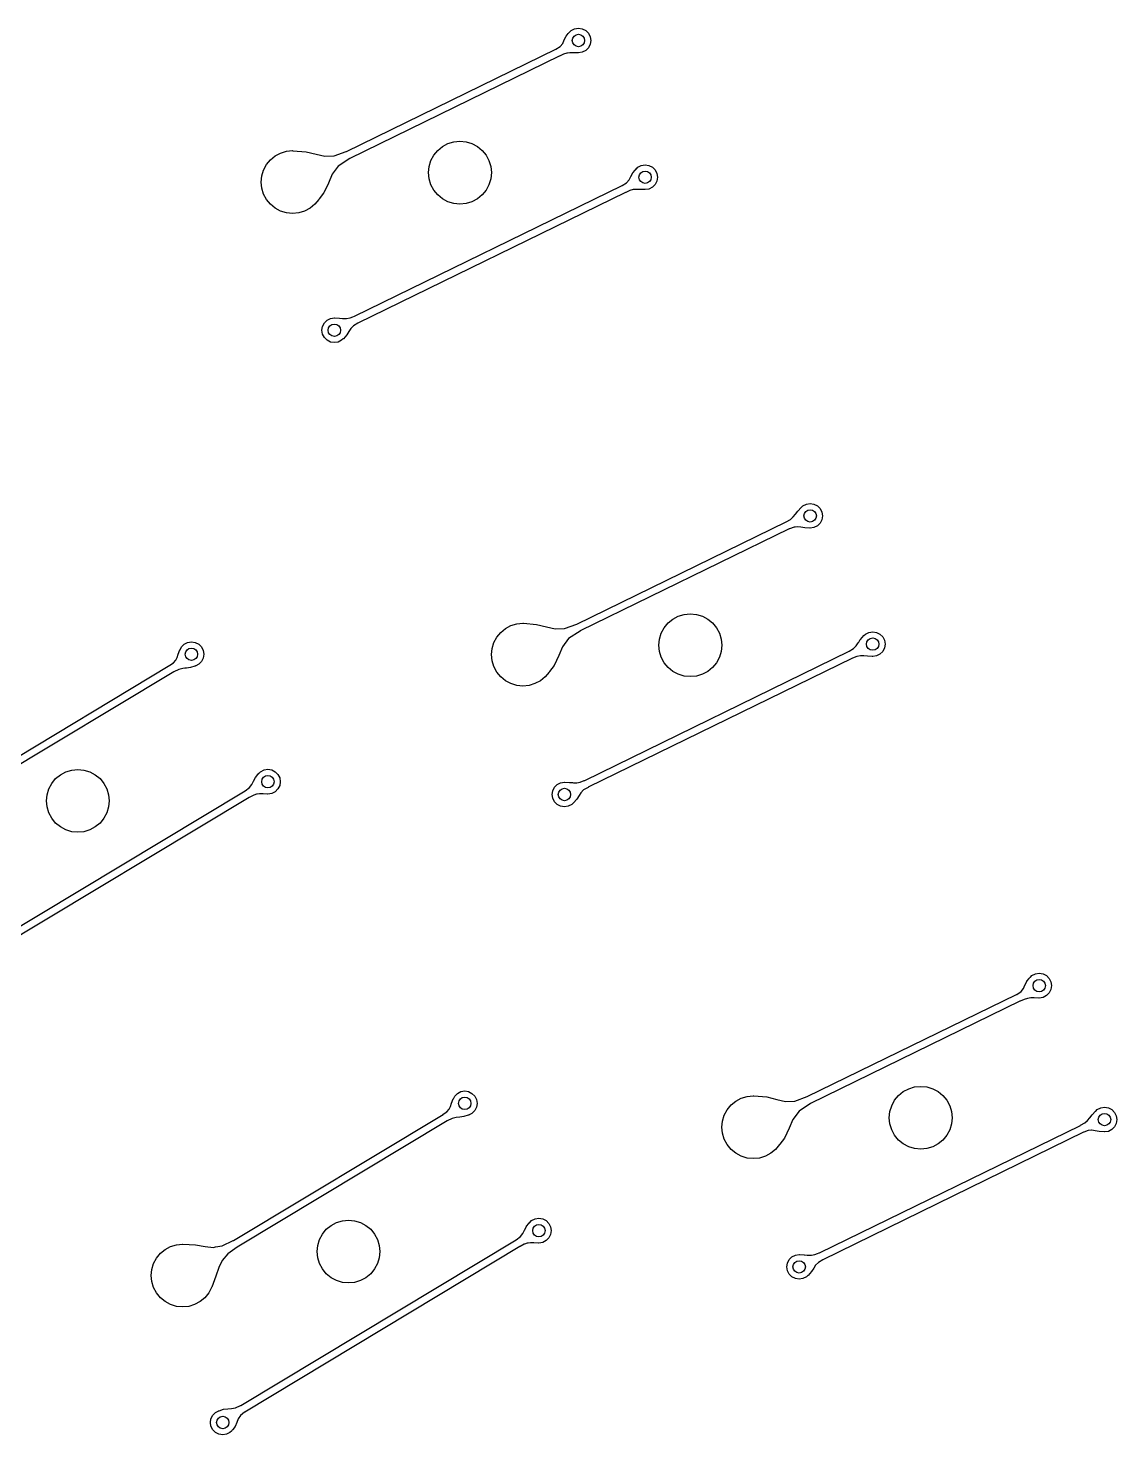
# Model space of a CAD drawing. Extents: x 95 to 380, y -206 to -92.
# Drawn here: x 305.88 to 341.1, y -146.03 to -100.55 of the extents above; entities that cross this region are included whole.
import ezdxf

# ---------------------------------------------------------------- set-up
doc = ezdxf.new("R2010")
doc.units = 0
doc.layers.add('BLACK', color=7, linetype='CONTINUOUS')

msp = doc.modelspace()

# ---------------------------------------------------------------- linework, layer by layer
at = {"layer": 'BLACK', "linetype": 'CONTINUOUS'}
for p, q in [((323.176299, -101.04188), (323.226319, -100.933443)), ((323.226319, -100.933443), (323.226441, -100.933189)), ((323.226441, -100.933189), (323.287872, -100.811388)), ((323.287872, -100.811388), (323.289183, -100.809351)), ((323.289183, -100.809351), (323.35805, -100.723566)), ((323.35805, -100.723566), (323.3623, -100.715226)), ((323.3623, -100.715226), (323.374702, -100.702823)), ((323.374702, -100.702823), (323.394914, -100.677647)), ((323.394914, -100.677647), (323.402765, -100.673342)), ((323.402765, -100.673342), (323.403863, -100.673662)), ((323.403863, -100.673662), (323.450793, -100.626733)), ((323.450793, -100.626733), (323.5623, -100.569917)), ((323.5623, -100.569917), (323.685907, -100.55034)), ((323.685907, -100.55034), (323.809514, -100.569917)), ((323.809514, -100.569917), (323.921021, -100.626733)), ((323.921021, -100.626733), (324.009514, -100.715226)), ((324.009514, -100.715226), (324.06633, -100.826733)), ((324.06633, -100.826733), (324.085907, -100.95034)), ((324.085907, -100.95034), (324.06633, -101.073947)), ((316.182792, -104.539657), (322.956073, -101.234142)), ((322.956073, -101.234142), (322.958064, -101.231599)), ((322.958064, -101.231599), (323.09751, -101.141396)), ((323.203482, -101.396724), (323.069302, -101.457258)), ((323.09751, -101.141396), (323.176299, -101.04188)), ((323.203483, -101.396723), (323.203482, -101.396724)), ((323.311568, -101.36235), (323.203483, -101.396723)), ((323.331272, -101.359763), (323.311568, -101.36235)), ((323.410088, -101.349419), (323.331272, -101.359763)), ((323.525909, -101.348545), (323.410088, -101.349419)), ((323.525921, -101.348545), (323.525909, -101.348545)), ((323.52594, -101.348545), (323.525921, -101.348545)), ((323.674102, -101.350207), (323.52594, -101.348545)), ((323.674207, -101.350208), (323.674102, -101.350207)), ((323.677226, -101.348965), (323.674207, -101.350208)), ((323.685907, -101.35034), (323.677226, -101.348965)), ((323.809514, -101.330763), (323.685907, -101.35034)), ((323.921021, -101.273947), (323.809514, -101.330763)), ((324.009514, -101.185454), (323.921021, -101.273947)), ((324.06633, -101.073947), (324.009514, -101.185454)), ((323.063048, -101.457452), (316.289788, -104.762956)), ((323.069302, -101.457258), (323.063048, -101.457452)), ((313.873962, -104.682598), (314.049615, -104.588709)), ((314.049615, -104.588709), (314.240209, -104.530893)), ((314.240209, -104.530893), (314.438421, -104.511371)), ((314.438421, -104.511371), (314.450022, -104.512513)), ((314.450022, -104.512513), (314.450119, -104.512474)), ((314.450119, -104.512474), (314.451159, -104.51252)), ((314.451159, -104.51252), (314.873508, -104.550614)), ((314.873508, -104.550614), (314.875239, -104.550904)), ((314.875239, -104.550904), (315.19823, -104.630316)), ((315.785265, -104.680387), (316.176426, -104.53936)), ((316.176426, -104.53936), (316.182792, -104.539657)), ((319.008203, -104.658526), (319.134556, -104.504565)), ((319.134556, -104.504565), (319.288517, -104.378212)), ((319.288517, -104.378212), (319.46417, -104.284323)), ((319.46417, -104.284323), (319.654764, -104.226507)), ((319.654764, -104.226507), (319.852976, -104.206985)), ((319.852976, -104.206985), (320.051188, -104.226507)), ((320.051188, -104.226507), (320.241782, -104.284323)), ((320.241782, -104.284323), (320.417435, -104.378212)), ((320.417435, -104.378212), (320.571396, -104.504565)), ((320.571396, -104.504565), (320.697749, -104.658526)), ((313.499759, -105.138565), (313.593648, -104.962912)), ((313.593648, -104.962912), (313.720001, -104.808951)), ((313.720001, -104.808951), (313.873962, -104.682598)), ((315.19823, -104.630316), (315.478882, -104.69272)), ((315.478882, -104.69272), (315.785265, -104.680387)), ((315.91681, -105.010124), (315.71873, -105.273387)), ((315.916814, -105.01012), (315.91681, -105.010124)), ((316.287307, -104.766154), (315.916814, -105.01012)), ((316.289788, -104.762956), (316.287307, -104.766154)), ((318.836976, -105.222985), (318.856498, -105.024773)), ((318.856498, -105.024773), (318.914314, -104.834179)), ((318.914314, -104.834179), (319.008203, -104.658526)), ((320.697749, -104.658526), (320.791638, -104.834179)), ((320.791638, -104.834179), (320.849454, -105.024773)), ((320.849454, -105.024773), (320.868976, -105.222985)), ((325.560545, -105.095258), (325.607392, -105.048412)), ((325.607392, -105.048412), (325.718899, -104.991596)), ((325.718899, -104.991596), (325.842506, -104.972019)), ((325.842506, -104.972019), (325.966113, -104.991596)), ((325.966113, -104.991596), (326.07762, -105.048412)), ((326.07762, -105.048412), (326.166113, -105.136905)), ((313.422421, -105.527371), (313.441943, -105.329159)), ((313.441943, -105.329159), (313.499759, -105.138565)), ((315.71873, -105.273387), (315.596378, -105.560149)), ((318.856498, -105.421197), (318.836976, -105.222985)), ((318.914314, -105.611791), (318.856498, -105.421197)), ((320.849454, -105.421197), (320.791638, -105.611791)), ((320.868976, -105.222985), (320.849454, -105.421197)), ((325.243207, -105.548284), (325.325061, -105.452605)), ((325.325061, -105.452605), (325.379116, -105.348609)), ((325.379116, -105.348609), (325.379196, -105.348459)), ((325.379196, -105.348459), (325.443874, -105.230502)), ((325.443874, -105.230502), (325.445082, -105.228716)), ((325.445082, -105.228716), (325.516328, -105.141949)), ((325.516328, -105.141949), (325.518899, -105.136905)), ((325.518899, -105.136905), (325.527685, -105.128118)), ((325.527685, -105.128118), (325.551493, -105.099125)), ((325.551493, -105.099125), (325.55939, -105.094907)), ((325.55939, -105.094907), (325.560545, -105.095258)), ((326.166113, -105.136905), (326.222929, -105.248412)), ((326.222929, -105.495626), (326.166113, -105.607133)), ((326.222929, -105.248412), (326.242506, -105.372019)), ((326.242506, -105.372019), (326.222929, -105.495626)), ((313.441943, -105.725583), (313.422421, -105.527371)), ((313.499759, -105.916177), (313.441943, -105.725583)), ((313.593648, -106.09183), (313.499759, -105.916177)), ((315.443291, -105.882184), (315.293876, -106.071843)), ((315.444671, -105.879959), (315.443291, -105.882184)), ((315.596188, -105.560572), (315.444671, -105.879959)), ((315.596378, -105.560149), (315.596188, -105.560572)), ((316.447425, -109.862104), (325.101695, -105.638838)), ((325.208157, -105.862396), (316.552987, -110.086102)), ((319.008203, -105.787444), (318.914314, -105.611791)), ((319.134556, -105.941405), (319.008203, -105.787444)), ((319.288517, -106.067758), (319.134556, -105.941405)), ((320.571396, -105.941405), (320.417435, -106.067758)), ((320.697749, -105.787444), (320.571396, -105.941405)), ((320.791638, -105.611791), (320.697749, -105.787444)), ((325.101695, -105.638838), (325.103569, -105.636471)), ((325.103569, -105.636471), (325.243207, -105.548284)), ((325.214583, -105.862271), (325.208157, -105.862396)), ((325.351042, -105.802608), (325.214583, -105.862271)), ((325.461294, -105.772322), (325.351042, -105.802608)), ((325.461297, -105.772322), (325.461294, -105.772322)), ((325.561998, -105.76464), (325.461297, -105.772322)), ((325.562005, -105.76464), (325.561998, -105.76464)), ((325.679994, -105.768293), (325.562005, -105.76464)), ((325.680089, -105.768294), (325.679994, -105.768293)), ((325.680089, -105.768296), (325.680089, -105.768294)), ((325.830564, -105.771745), (325.680089, -105.768296)), ((325.830806, -105.771748), (325.830564, -105.771745)), ((325.833581, -105.770605), (325.830806, -105.771748)), ((325.842506, -105.772019), (325.833581, -105.770605)), ((325.966113, -105.752442), (325.842506, -105.772019)), ((326.07762, -105.695626), (325.966113, -105.752442)), ((326.166113, -105.607133), (326.07762, -105.695626)), ((313.720001, -106.245791), (313.593648, -106.09183)), ((313.873962, -106.372144), (313.720001, -106.245791)), ((314.049615, -106.466033), (313.873962, -106.372144)), ((315.00288, -106.372144), (314.827227, -106.466033)), ((315.156841, -106.245791), (315.00288, -106.372144)), ((315.283194, -106.09183), (315.156841, -106.245791)), ((315.293876, -106.071843), (315.283194, -106.09183)), ((319.46417, -106.161647), (319.288517, -106.067758)), ((319.654764, -106.219463), (319.46417, -106.161647)), ((319.852976, -106.238985), (319.654764, -106.219463)), ((320.051188, -106.219463), (319.852976, -106.238985)), ((320.241782, -106.161647), (320.051188, -106.219463)), ((320.417435, -106.067758), (320.241782, -106.161647)), ((314.240209, -106.523849), (314.049615, -106.466033)), ((314.438421, -106.543371), (314.240209, -106.523849)), ((314.636633, -106.523849), (314.438421, -106.543371)), ((314.827227, -106.466033), (314.636633, -106.523849)), ((315.466751, -110.084061), (315.555244, -109.995568)), ((315.555244, -109.995568), (315.666751, -109.938752)), ((315.666751, -109.938752), (315.790358, -109.919175)), ((315.790358, -109.919175), (315.799752, -109.920662)), ((315.799752, -109.920662), (315.802056, -109.919715)), ((315.802056, -109.919715), (315.802517, -109.919725)), ((315.802517, -109.919725), (315.957507, -109.926749)), ((315.957507, -109.926749), (315.958127, -109.926795)), ((315.958127, -109.926795), (316.049302, -109.936267)), ((316.049302, -109.936267), (316.080294, -109.939487)), ((316.080294, -109.939487), (316.080298, -109.939487)), ((316.080298, -109.939487), (316.080316, -109.939489)), ((316.080316, -109.939489), (316.18515, -109.942294)), ((316.18515, -109.942294), (316.18515, -109.942293)), ((316.18515, -109.942293), (316.185152, -109.942294)), ((316.185152, -109.942294), (316.299592, -109.920123)), ((316.299592, -109.920123), (316.299592, -109.920122)), ((316.299592, -109.920122), (316.299597, -109.920122)), ((316.299597, -109.920122), (316.299599, -109.92012)), ((316.299599, -109.92012), (316.299603, -109.92012)), ((316.299603, -109.92012), (316.383871, -109.885481)), ((316.383871, -109.885481), (316.440786, -109.862087)), ((316.440786, -109.862087), (316.447425, -109.862104)), ((315.390358, -110.319175), (315.409935, -110.195568)), ((315.409935, -110.442782), (315.390358, -110.319175)), ((315.409935, -110.195568), (315.466751, -110.084061)), ((315.466751, -110.554289), (315.409935, -110.442782)), ((316.189327, -110.466899), (316.081406, -110.592471)), ((316.190289, -110.465611), (316.189327, -110.466899)), ((316.261358, -110.355338), (316.190289, -110.465611)), ((316.323241, -110.260357), (316.261357, -110.355337)), ((316.261357, -110.355337), (316.261358, -110.355338)), ((316.411112, -110.172403), (316.323241, -110.260357)), ((316.551343, -110.088134), (316.411112, -110.172403)), ((316.552987, -110.086102), (316.551343, -110.088134)), ((315.555244, -110.642782), (315.466751, -110.554289)), ((315.666751, -110.699598), (315.555244, -110.642782)), ((315.790358, -110.719175), (315.666751, -110.699598)), ((315.913965, -110.699598), (315.790358, -110.719175)), ((316.025472, -110.642782), (315.913965, -110.699598)), ((316.072155, -110.596098), (316.025472, -110.642782)), ((316.073415, -110.596512), (316.072155, -110.596098)), ((316.081406, -110.592471), (316.073415, -110.596512)), ((330.946942, -115.996108), (331.058449, -115.939292)), ((331.058449, -115.939292), (331.182056, -115.919715)), ((331.182056, -115.919715), (331.305663, -115.939292)), ((331.305663, -115.939292), (331.41717, -115.996108)), ((330.404555, -116.514521), (330.54427, -116.434649)), ((330.54427, -116.434648), (330.544273, -116.434647)), ((330.54427, -116.434649), (330.54427, -116.434648)), ((330.544273, -116.434647), (330.63697, -116.354894)), ((330.63697, -116.354894), (330.705469, -116.269488)), ((330.705469, -116.269488), (330.781798, -116.167626)), ((330.781798, -116.167626), (330.782455, -116.166827)), ((330.782455, -116.166827), (330.890983, -116.046032)), ((330.890983, -116.046032), (330.899061, -116.042168)), ((330.899061, -116.042168), (330.900406, -116.042643)), ((330.900406, -116.042643), (330.946942, -115.996108)), ((331.41717, -115.996108), (331.505663, -116.084601)), ((331.505663, -116.084601), (331.562479, -116.196108)), ((331.562479, -116.196108), (331.582056, -116.319715)), ((331.582056, -116.319715), (331.562479, -116.443322)), ((323.635101, -119.819156), (330.403175, -116.516186)), ((330.50783, -116.740628), (323.742093, -120.042456)), ((330.403175, -116.516186), (330.404555, -116.514521)), ((330.514651, -116.740799), (330.50783, -116.740628)), ((330.659527, -116.685007), (330.514651, -116.740799)), ((330.693113, -116.681201), (330.659527, -116.685007)), ((330.777075, -116.671689), (330.693113, -116.681201)), ((330.777077, -116.671689), (330.777075, -116.671689)), ((330.77708, -116.671689), (330.777077, -116.671689)), ((330.884885, -116.685697), (330.77708, -116.671689)), ((330.884893, -116.685698), (330.884885, -116.685697)), ((330.884911, -116.685701), (330.884893, -116.685698)), ((330.884917, -116.685702), (330.884911, -116.685701)), ((331.010078, -116.707935), (330.884917, -116.685702)), ((331.011327, -116.708088), (331.010078, -116.707935)), ((331.169589, -116.718865), (331.011327, -116.708088)), ((331.170358, -116.718892), (331.169589, -116.718865)), ((331.172164, -116.718148), (331.170358, -116.718892)), ((331.182056, -116.719715), (331.172164, -116.718148)), ((331.305663, -116.700138), (331.182056, -116.719715)), ((331.41717, -116.643322), (331.305663, -116.700138)), ((331.505663, -116.554829), (331.41717, -116.643322)), ((331.562479, -116.443322), (331.505663, -116.554829)), ((326.740823, -119.657709), (326.916476, -119.56382)), ((326.916476, -119.56382), (327.10707, -119.506004)), ((327.10707, -119.506004), (327.305282, -119.486482)), ((327.305282, -119.486482), (327.503494, -119.506004)), ((327.503494, -119.506004), (327.694088, -119.56382)), ((327.694088, -119.56382), (327.869741, -119.657709)), ((321.172307, -120.088448), (321.326268, -119.962095)), ((321.326268, -119.962095), (321.501921, -119.868206)), ((321.501921, -119.868206), (321.692515, -119.81039)), ((321.692515, -119.81039), (321.890727, -119.790868)), ((321.890727, -119.790868), (321.902328, -119.79201)), ((321.902328, -119.79201), (321.902425, -119.791971)), ((321.902425, -119.791971), (321.903465, -119.792017)), ((321.903465, -119.792017), (322.325814, -119.830111)), ((322.325814, -119.830111), (322.327545, -119.830401)), ((322.327545, -119.830401), (322.650536, -119.909814)), ((322.650536, -119.909814), (322.931188, -119.972218)), ((322.931188, -119.972218), (323.237571, -119.959886)), ((323.237571, -119.959886), (323.628733, -119.818859)), ((323.739614, -120.045652), (323.369121, -120.289618)), ((323.628733, -119.818859), (323.635101, -119.819156)), ((323.742093, -120.042456), (323.739614, -120.045652)), ((326.36662, -120.113676), (326.460509, -119.938023)), ((326.460509, -119.938023), (326.586862, -119.784062)), ((326.586862, -119.784062), (326.740823, -119.657709)), ((327.869741, -119.657709), (328.023702, -119.784062)), ((328.023702, -119.784062), (328.150055, -119.938023)), ((328.150055, -119.938023), (328.243944, -120.113676)), ((333.080908, -120.085946), (333.204515, -120.066369)), ((333.204515, -120.066369), (333.328122, -120.085946)), ((310.842529, -120.559702), (310.931022, -120.471209)), ((310.931022, -120.471209), (311.042529, -120.414393)), ((311.042529, -120.414393), (311.166136, -120.394816)), ((311.166136, -120.394816), (311.289743, -120.414393)), ((311.289743, -120.414393), (311.40125, -120.471209)), ((311.40125, -120.471209), (311.489743, -120.559702)), ((320.894249, -120.608656), (320.952065, -120.418062)), ((320.952065, -120.418062), (321.045954, -120.242409)), ((321.045954, -120.242409), (321.172307, -120.088448)), ((323.369117, -120.289622), (323.171036, -120.552885)), ((323.369121, -120.289618), (323.369117, -120.289622)), ((326.289282, -120.502482), (326.308804, -120.30427)), ((326.308804, -120.700694), (326.289282, -120.502482)), ((326.308804, -120.30427), (326.36662, -120.113676)), ((328.243944, -120.113676), (328.30176, -120.30427)), ((328.30176, -120.30427), (328.321282, -120.502482)), ((328.321282, -120.502482), (328.30176, -120.700694)), ((332.583759, -120.613142), (332.671632, -120.525184)), ((332.671632, -120.525184), (332.73353, -120.43018)), ((332.73353, -120.43018), (332.733546, -120.430156)), ((332.733546, -120.430156), (332.753182, -120.399687)), ((332.753182, -120.399687), (332.804592, -120.319918)), ((332.804592, -120.319918), (332.805544, -120.318644)), ((332.805544, -120.318644), (332.913468, -120.19307)), ((332.913468, -120.19307), (332.921457, -120.189031)), ((332.921457, -120.189031), (332.922717, -120.189445)), ((332.922717, -120.189445), (332.969401, -120.142762)), ((332.969401, -120.142762), (333.080908, -120.085946)), ((333.328122, -120.085946), (333.439629, -120.142762)), ((333.439629, -120.142762), (333.528122, -120.231255)), ((333.528122, -120.231255), (333.584938, -120.342762)), ((333.584938, -120.342762), (333.604515, -120.466369)), ((333.604515, -120.466369), (333.584938, -120.589976)), ((310.659356, -120.987826), (310.703732, -120.899344)), ((310.703732, -120.899344), (310.741921, -120.788797)), ((310.741921, -120.788797), (310.741974, -120.788649)), ((310.741974, -120.788649), (310.792363, -120.653096)), ((310.792363, -120.653096), (310.798072, -120.646951)), ((310.798072, -120.646951), (310.842529, -120.559702)), ((311.489743, -120.559702), (311.546559, -120.671209)), ((311.546559, -120.918423), (311.489743, -121.02993)), ((311.546559, -120.671209), (311.566136, -120.794816)), ((311.566136, -120.794816), (311.546559, -120.918423)), ((320.874727, -120.806868), (320.894249, -120.608656)), ((320.894249, -121.00508), (320.874727, -120.806868)), ((323.048494, -120.840069), (322.896977, -121.159456)), ((323.048684, -120.839646), (323.048494, -120.840069)), ((323.171036, -120.552885), (323.048684, -120.839646)), ((323.891378, -124.872096), (332.441883, -120.699445)), ((332.547452, -120.92344), (323.996941, -125.096094)), ((326.36662, -120.891288), (326.308804, -120.700694)), ((326.460509, -121.066941), (326.36662, -120.891288)), ((328.243944, -120.891288), (328.150055, -121.066941)), ((328.30176, -120.700694), (328.243944, -120.891288)), ((332.441883, -120.699445), (332.44353, -120.697412)), ((332.44353, -120.697412), (332.583759, -120.613142)), ((332.554087, -120.923458), (332.547452, -120.92344)), ((332.695275, -120.865421), (332.554087, -120.923458)), ((332.695281, -120.86542), (332.695275, -120.865421)), ((332.809719, -120.843249), (332.695281, -120.86542)), ((332.809721, -120.843249), (332.809719, -120.843249)), ((332.809722, -120.843249), (332.809721, -120.843249)), ((332.817709, -120.843462), (332.809722, -120.843249)), ((332.914555, -120.846054), (332.817709, -120.843462)), ((332.914577, -120.846056), (332.914555, -120.846054)), ((333.036714, -120.858744), (332.914577, -120.846056)), ((333.037393, -120.858795), (333.036714, -120.858744)), ((333.192312, -120.865815), (333.037393, -120.858795)), ((333.192816, -120.865827), (333.192312, -120.865815)), ((333.195116, -120.86488), (333.192816, -120.865827)), ((333.204515, -120.866369), (333.195116, -120.86488)), ((333.328122, -120.846792), (333.204515, -120.866369)), ((333.439629, -120.789976), (333.328122, -120.846792)), ((333.528122, -120.701483), (333.439629, -120.789976)), ((333.584938, -120.589976), (333.528122, -120.701483)), ((303.770073, -125.178275), (310.469523, -121.150759)), ((310.59341, -121.365184), (303.894988, -125.392082)), ((310.469523, -121.150759), (310.470765, -121.148956)), ((310.470765, -121.148956), (310.586239, -121.068377)), ((310.586239, -121.068377), (310.659356, -120.987826)), ((310.60022, -121.364737), (310.59341, -121.365184)), ((310.757344, -121.287219), (310.60022, -121.364737)), ((310.757351, -121.287217), (310.757344, -121.287219)), ((310.886483, -121.254797), (310.757351, -121.287217)), ((310.886485, -121.254797), (310.886483, -121.254797)), ((310.886486, -121.254796), (310.886485, -121.254797)), ((310.88649, -121.254796), (310.886486, -121.254796)), ((310.957552, -121.247731), (310.88649, -121.254796)), ((311.004814, -121.243032), (310.957552, -121.247731)), ((311.005402, -121.242958), (311.004814, -121.243032)), ((311.139344, -121.222749), (311.005402, -121.242958)), ((311.141219, -121.222305), (311.139344, -121.222749)), ((311.28208, -121.176452), (311.141219, -121.222305)), ((311.289743, -121.175239), (311.28208, -121.176452)), ((311.296702, -121.171693), (311.289743, -121.175239)), ((311.307209, -121.168273), (311.296702, -121.171693)), ((311.308039, -121.167968), (311.307209, -121.168273)), ((311.312263, -121.163764), (311.308039, -121.167968)), ((311.40125, -121.118423), (311.312263, -121.163764)), ((311.489743, -121.02993), (311.40125, -121.118423)), ((320.952065, -121.195674), (320.894249, -121.00508)), ((321.045954, -121.371327), (320.952065, -121.195674)), ((321.172307, -121.525288), (321.045954, -121.371327)), ((322.7355, -121.371327), (322.609147, -121.525288)), ((322.746182, -121.35134), (322.7355, -121.371327)), ((322.895597, -121.161681), (322.746182, -121.35134)), ((322.896977, -121.159456), (322.895597, -121.161681)), ((326.586862, -121.220902), (326.460509, -121.066941)), ((326.740823, -121.347255), (326.586862, -121.220902)), ((326.916476, -121.441144), (326.740823, -121.347255)), ((327.10707, -121.49896), (326.916476, -121.441144)), ((327.694088, -121.441144), (327.503494, -121.49896)), ((327.869741, -121.347255), (327.694088, -121.441144)), ((328.023702, -121.220902), (327.869741, -121.347255)), ((328.150055, -121.066941), (328.023702, -121.220902)), ((321.326268, -121.651641), (321.172307, -121.525288)), ((321.501921, -121.74553), (321.326268, -121.651641)), ((321.692515, -121.803346), (321.501921, -121.74553)), ((321.890727, -121.822868), (321.692515, -121.803346)), ((322.088939, -121.803346), (321.890727, -121.822868)), ((322.279533, -121.74553), (322.088939, -121.803346)), ((322.455186, -121.651641), (322.279533, -121.74553)), ((322.609147, -121.525288), (322.455186, -121.651641)), ((327.305282, -121.518482), (327.10707, -121.49896)), ((327.503494, -121.49896), (327.305282, -121.518482)), ((306.928452, -124.690084), (307.104105, -124.596195)), ((307.104105, -124.596195), (307.294699, -124.538379)), ((307.294699, -124.538379), (307.492911, -124.518857)), ((307.492911, -124.518857), (307.691123, -124.538379)), ((307.691123, -124.538379), (307.881717, -124.596195)), ((307.881717, -124.596195), (308.05737, -124.690084)), ((313.359652, -124.637884), (313.406477, -124.59106)), ((313.406477, -124.59106), (313.517984, -124.534244)), ((313.517984, -124.534244), (313.641591, -124.514667)), ((313.641591, -124.514667), (313.765198, -124.534244)), ((313.765198, -124.534244), (313.876705, -124.59106)), ((313.876705, -124.59106), (313.965198, -124.679553)), ((306.554249, -125.146051), (306.648138, -124.970398)), ((306.648138, -124.970398), (306.774491, -124.816437)), ((306.774491, -124.816437), (306.928452, -124.690084)), ((308.05737, -124.690084), (308.211331, -124.816437)), ((308.211331, -124.816437), (308.337684, -124.970398)), ((308.337684, -124.970398), (308.431573, -125.146051)), ((313.042831, -125.106765), (313.121974, -125.003245)), ((313.121974, -125.003245), (313.174561, -124.896028)), ((313.174561, -124.896028), (313.174743, -124.895675)), ((313.174743, -124.895675), (313.239858, -124.776162)), ((313.239858, -124.776162), (313.241105, -124.774319)), ((313.241105, -124.774319), (313.315794, -124.68385)), ((313.315794, -124.68385), (313.317984, -124.679553)), ((313.317984, -124.679553), (313.325771, -124.671765)), ((313.325771, -124.671765), (313.350575, -124.641722)), ((313.350575, -124.641722), (313.358482, -124.637526)), ((313.358482, -124.637526), (313.359652, -124.637884)), ((313.965198, -124.679553), (314.022014, -124.79106)), ((314.022014, -125.038274), (313.965198, -125.149781)), ((314.022014, -124.79106), (314.041591, -124.914667)), ((314.041591, -124.914667), (314.022014, -125.038274)), ((322.910705, -125.094054), (322.999198, -125.005561)), ((322.999198, -125.005561), (323.110705, -124.948745)), ((323.110705, -124.948745), (323.234312, -124.929168)), ((323.234312, -124.929168), (323.243706, -124.930655)), ((323.243706, -124.930655), (323.24601, -124.929708)), ((323.24601, -124.929708), (323.246471, -124.929718)), ((323.246471, -124.929718), (323.401461, -124.936742)), ((323.401461, -124.936742), (323.402081, -124.936788)), ((323.402081, -124.936788), (323.493256, -124.94626)), ((323.493256, -124.94626), (323.524248, -124.94948)), ((323.524248, -124.94948), (323.524252, -124.94948)), ((323.524252, -124.94948), (323.52427, -124.949482)), ((323.52427, -124.949482), (323.629104, -124.952287)), ((323.629104, -124.952287), (323.629104, -124.952286)), ((323.629104, -124.952286), (323.629106, -124.952287)), ((323.629106, -124.952287), (323.743546, -124.930116)), ((323.743546, -124.930116), (323.743546, -124.930115)), ((323.743546, -124.930115), (323.743551, -124.930115)), ((323.743551, -124.930115), (323.743553, -124.930113)), ((323.743553, -124.930113), (323.743557, -124.930113)), ((323.743557, -124.930113), (323.870893, -124.877771)), ((323.870893, -124.877771), (323.88474, -124.872079)), ((323.88474, -124.872079), (323.891378, -124.872096)), ((303.545208, -130.837972), (312.904519, -125.211891)), ((313.029804, -125.425475), (303.670483, -131.051561)), ((306.476911, -125.534857), (306.496433, -125.336645)), ((306.496433, -125.733069), (306.476911, -125.534857)), ((306.496433, -125.336645), (306.554249, -125.146051)), ((308.431573, -125.146051), (308.489389, -125.336645)), ((308.489389, -125.336645), (308.508911, -125.534857)), ((308.508911, -125.534857), (308.489389, -125.733069)), ((312.904519, -125.211891), (312.906111, -125.20949)), ((312.906111, -125.20949), (313.042831, -125.106765)), ((313.036269, -125.424812), (313.029804, -125.425475)), ((313.163368, -125.356222), (313.036269, -125.424812)), ((313.163371, -125.35622), (313.163368, -125.356222)), ((313.181407, -125.349993), (313.163371, -125.35622)), ((313.268725, -125.31985), (313.181407, -125.349993)), ((313.293323, -125.317109), (313.268725, -125.31985)), ((313.367116, -125.308886), (313.293323, -125.317109)), ((313.367118, -125.308886), (313.367116, -125.308886)), ((313.367119, -125.308886), (313.367118, -125.308886)), ((313.483195, -125.3112), (313.367119, -125.308886)), ((313.483207, -125.3112), (313.483195, -125.3112)), ((313.62966, -125.314405), (313.483207, -125.3112)), ((313.629891, -125.314408), (313.62966, -125.314405)), ((313.632687, -125.313256), (313.629891, -125.314408)), ((313.641591, -125.314667), (313.632687, -125.313256)), ((313.765198, -125.29509), (313.641591, -125.314667)), ((313.876705, -125.238274), (313.765198, -125.29509)), ((313.965198, -125.149781), (313.876705, -125.238274)), ((322.834312, -125.329168), (322.853889, -125.205561)), ((322.853889, -125.452775), (322.834312, -125.329168)), ((322.853889, -125.205561), (322.910705, -125.094054)), ((322.910705, -125.564282), (322.853889, -125.452775)), ((323.633277, -125.476896), (323.52536, -125.602464)), ((323.634238, -125.475608), (323.633277, -125.476896)), ((323.705278, -125.365379), (323.634238, -125.475608)), ((323.705279, -125.36538), (323.705278, -125.365379)), ((323.767193, -125.270352), (323.705279, -125.36538)), ((323.855065, -125.182395), (323.767193, -125.270352)), ((323.995296, -125.098126), (323.855065, -125.182395)), ((323.996941, -125.096094), (323.995296, -125.098126)), ((306.554249, -125.923663), (306.496433, -125.733069)), ((306.648138, -126.099316), (306.554249, -125.923663)), ((308.431573, -125.923663), (308.337684, -126.099316)), ((308.489389, -125.733069), (308.431573, -125.923663)), ((322.999198, -125.652775), (322.910705, -125.564282)), ((323.110705, -125.709591), (322.999198, -125.652775)), ((323.234312, -125.729168), (323.110705, -125.709591)), ((323.357919, -125.709591), (323.234312, -125.729168)), ((323.469426, -125.652775), (323.357919, -125.709591)), ((323.516109, -125.606091), (323.469426, -125.652775)), ((323.517369, -125.606505), (323.516109, -125.606091)), ((323.52536, -125.602464), (323.517369, -125.606505)), ((306.774491, -126.253277), (306.648138, -126.099316)), ((306.928452, -126.37963), (306.774491, -126.253277)), ((307.104105, -126.473519), (306.928452, -126.37963)), ((308.05737, -126.37963), (307.881717, -126.473519)), ((308.211331, -126.253277), (308.05737, -126.37963)), ((308.337684, -126.099316), (308.211331, -126.253277)), ((307.294699, -126.531335), (307.104105, -126.473519)), ((307.492911, -126.550857), (307.294699, -126.531335)), ((307.691123, -126.531335), (307.492911, -126.550857)), ((307.881717, -126.473519), (307.691123, -126.531335)), ((338.131068, -131.492188), (338.192498, -131.370385)), ((338.192498, -131.370385), (338.19381, -131.368348)), ((338.19381, -131.368348), (338.262675, -131.282564)), ((338.262675, -131.282564), (338.266926, -131.274222)), ((338.266926, -131.274222), (338.27933, -131.261817)), ((338.27933, -131.261817), (338.29954, -131.236643)), ((338.29954, -131.236643), (338.307391, -131.232338)), ((338.307391, -131.232338), (338.308489, -131.232658)), ((338.308489, -131.232658), (338.355419, -131.185729)), ((338.355419, -131.185729), (338.466926, -131.128913)), ((338.466926, -131.128913), (338.590533, -131.109336)), ((338.590533, -131.109336), (338.71414, -131.128913)), ((338.71414, -131.128913), (338.825647, -131.185729)), ((338.825647, -131.185729), (338.91414, -131.274222)), ((338.91414, -131.274222), (338.970956, -131.385729)), ((338.970956, -131.385729), (338.990533, -131.509336)), ((331.087412, -135.098656), (337.8607, -131.793146)), ((337.8607, -131.793146), (337.862692, -131.790601)), ((337.862692, -131.790601), (338.002138, -131.700398)), ((338.002138, -131.700398), (338.080926, -131.60088)), ((338.080926, -131.60088), (338.130946, -131.492442)), ((338.130946, -131.492442), (338.131068, -131.492188)), ((338.71414, -131.889759), (338.590533, -131.909336)), ((338.825647, -131.832943), (338.71414, -131.889759)), ((338.91414, -131.74445), (338.825647, -131.832943)), ((338.970956, -131.632943), (338.91414, -131.74445)), ((338.990533, -131.509336), (338.970956, -131.632943)), ((337.967676, -132.016454), (331.194405, -135.321956)), ((337.973931, -132.01626), (337.967676, -132.016454)), ((338.10811, -131.955725), (337.973931, -132.01626)), ((338.108111, -131.955724), (338.10811, -131.955725)), ((338.216202, -131.921348), (338.108111, -131.955724)), ((338.314705, -131.908419), (338.216202, -131.921348)), ((338.314711, -131.908418), (338.314705, -131.908419)), ((338.314715, -131.908418), (338.314711, -131.908418)), ((338.430536, -131.907542), (338.314715, -131.908418)), ((338.430548, -131.907542), (338.430536, -131.907542)), ((338.430567, -131.907542), (338.430548, -131.907542)), ((338.578728, -131.909203), (338.430567, -131.907542)), ((338.578833, -131.909204), (338.578728, -131.909203)), ((338.581852, -131.907961), (338.578833, -131.909204)), ((338.590533, -131.909336), (338.581852, -131.907961)), ((319.639434, -135.167295), (319.683891, -135.080046)), ((319.683891, -135.080046), (319.772384, -134.991553)), ((319.772384, -134.991553), (319.883891, -134.934737)), ((319.883891, -134.934737), (320.007498, -134.91516)), ((320.007498, -134.91516), (320.131105, -134.934737)), ((320.131105, -134.934737), (320.242612, -134.991553)), ((320.242612, -134.991553), (320.331105, -135.080046)), ((320.331105, -135.080046), (320.387921, -135.191553)), ((329.144829, -135.089894), (329.343041, -135.070372)), ((329.343041, -135.070372), (329.354642, -135.071514)), ((329.354642, -135.071514), (329.354739, -135.071475)), ((329.354739, -135.071475), (329.355779, -135.071521)), ((329.355779, -135.071521), (329.778127, -135.109615)), ((333.912823, -135.217527), (334.039176, -135.063566)), ((334.039176, -135.063566), (334.193137, -134.937213)), ((334.193137, -134.937213), (334.36879, -134.843324)), ((334.36879, -134.843324), (334.559384, -134.785508)), ((334.559384, -134.785508), (334.757596, -134.765986)), ((334.757596, -134.765986), (334.955808, -134.785508)), ((334.955808, -134.785508), (335.146402, -134.843324)), ((335.146402, -134.843324), (335.322055, -134.937213)), ((335.322055, -134.937213), (335.476016, -135.063566)), ((335.476016, -135.063566), (335.602369, -135.217527)), ((319.427598, -135.588716), (319.500715, -135.508166)), ((319.500715, -135.508166), (319.545093, -135.419685)), ((319.545093, -135.419685), (319.583283, -135.30914)), ((319.583283, -135.30914), (319.583336, -135.308992)), ((319.583336, -135.308992), (319.633725, -135.17344)), ((319.633725, -135.17344), (319.639434, -135.167295)), ((320.387921, -135.438767), (320.331105, -135.550274)), ((320.387921, -135.191553), (320.407498, -135.31516)), ((320.407498, -135.31516), (320.387921, -135.438767)), ((328.404379, -135.697566), (328.498268, -135.521913)), ((328.498268, -135.521913), (328.624621, -135.367952)), ((328.624621, -135.367952), (328.778582, -135.241599)), ((328.778582, -135.241599), (328.954235, -135.14771)), ((328.954235, -135.14771), (329.144829, -135.089894)), ((329.778127, -135.109615), (329.779858, -135.109905)), ((329.779858, -135.109905), (330.102849, -135.189316)), ((330.102849, -135.189316), (330.3835, -135.251719)), ((330.3835, -135.251719), (330.689883, -135.239386)), ((330.689883, -135.239386), (331.081044, -135.098359)), ((331.191925, -135.325153), (330.821432, -135.569119)), ((331.081044, -135.098359), (331.087412, -135.098656)), ((331.194405, -135.321956), (331.191925, -135.325153)), ((333.761118, -135.583774), (333.818934, -135.39318)), ((333.818934, -135.39318), (333.912823, -135.217527)), ((335.602369, -135.217527), (335.696258, -135.39318)), ((335.696258, -135.39318), (335.754074, -135.583774)), ((340.421683, -135.564041), (340.468185, -135.51754)), ((340.468185, -135.51754), (340.579692, -135.460724)), ((340.579692, -135.460724), (340.703299, -135.441147)), ((340.703299, -135.441147), (340.826906, -135.460724)), ((340.826906, -135.460724), (340.938413, -135.51754)), ((340.938413, -135.51754), (341.026906, -135.606033)), ((312.52572, -139.750119), (319.310883, -135.671093)), ((319.434764, -135.885522), (312.650622, -139.963934)), ((319.310883, -135.671093), (319.312123, -135.669294)), ((319.312123, -135.669294), (319.427598, -135.588716)), ((319.441578, -135.885075), (319.434764, -135.885522)), ((319.598707, -135.807555), (319.441578, -135.885075)), ((319.598713, -135.807553), (319.598707, -135.807555)), ((319.727843, -135.775137), (319.598713, -135.807553)), ((319.727846, -135.775136), (319.727843, -135.775137)), ((319.846174, -135.763374), (319.727846, -135.775136)), ((319.846762, -135.7633), (319.846174, -135.763374)), ((319.980705, -135.743093), (319.846762, -135.7633)), ((319.982581, -135.742649), (319.980705, -135.743093)), ((320.123442, -135.696796), (319.982581, -135.742649)), ((320.131105, -135.695583), (320.123442, -135.696796)), ((320.138064, -135.692037), (320.131105, -135.695583)), ((320.148571, -135.688617), (320.138064, -135.692037)), ((320.149401, -135.688312), (320.148571, -135.688617)), ((320.153625, -135.684108), (320.149401, -135.688312)), ((320.242612, -135.638767), (320.153625, -135.684108)), ((320.331105, -135.550274), (320.242612, -135.638767)), ((328.327041, -136.086372), (328.346563, -135.88816)), ((328.346563, -135.88816), (328.404379, -135.697566)), ((330.623348, -135.832387), (330.500997, -136.119149)), ((330.821428, -135.569123), (330.623348, -135.832387)), ((330.821432, -135.569119), (330.821428, -135.569123)), ((333.741596, -135.781986), (333.761118, -135.583774)), ((333.761118, -135.980198), (333.741596, -135.781986)), ((333.818934, -136.170792), (333.761118, -135.980198)), ((335.754074, -135.980198), (335.696258, -136.170792)), ((335.754074, -135.583774), (335.773596, -135.781986)), ((335.773596, -135.781986), (335.754074, -135.980198)), ((339.923857, -136.025841), (340.062947, -135.947276)), ((340.062947, -135.947276), (340.156398, -135.869721)), ((340.156398, -135.869721), (340.22613, -135.786861)), ((340.22613, -135.786861), (340.303385, -135.687302)), ((340.303385, -135.687302), (340.303932, -135.68665)), ((340.303932, -135.68665), (340.412223, -135.567371)), ((340.412223, -135.567371), (340.42032, -135.563552)), ((340.42032, -135.563552), (340.421683, -135.564041)), ((341.026906, -135.606033), (341.083722, -135.71754)), ((341.083722, -135.964754), (341.026906, -136.076261)), ((341.083722, -135.71754), (341.103299, -135.841147)), ((341.103299, -135.841147), (341.083722, -135.964754)), ((328.346563, -136.284584), (328.327041, -136.086372)), ((328.404379, -136.475178), (328.346563, -136.284584)), ((330.347911, -136.441185), (330.198496, -136.630844)), ((330.349291, -136.43896), (330.347911, -136.441185)), ((330.500807, -136.119572), (330.349291, -136.43896)), ((330.500997, -136.119149), (330.500807, -136.119572)), ((331.48286, -140.146004), (339.922568, -136.027389)), ((340.026942, -136.251967), (331.588434, -140.369996)), ((333.912823, -136.346445), (333.818934, -136.170792)), ((334.039176, -136.500406), (333.912823, -136.346445)), ((335.602369, -136.346445), (335.476016, -136.500406)), ((335.696258, -136.170792), (335.602369, -136.346445)), ((339.922568, -136.027389), (339.923857, -136.025841)), ((340.03384, -136.252182), (340.026942, -136.251967)), ((340.179178, -136.197215), (340.03384, -136.252182)), ((340.17918, -136.197214), (340.179178, -136.197215)), ((340.286276, -136.187385), (340.17918, -136.197214)), ((340.297098, -136.186392), (340.286276, -136.187385)), ((340.297099, -136.186392), (340.297098, -136.186392)), ((340.4053, -136.203458), (340.297099, -136.186392)), ((340.530777, -136.228249), (340.4053, -136.203458)), ((340.532179, -136.228439), (340.530777, -136.228249)), ((340.690761, -136.240215), (340.532179, -136.228439)), ((340.691601, -136.240247), (340.690761, -136.240215)), ((340.693272, -136.239559), (340.691601, -136.240247)), ((340.703299, -136.241147), (340.693272, -136.239559)), ((340.826906, -136.22157), (340.703299, -136.241147)), ((340.938413, -136.164754), (340.826906, -136.22157)), ((341.026906, -136.076261), (340.938413, -136.164754)), ((328.498268, -136.650831), (328.404379, -136.475178)), ((328.624621, -136.804792), (328.498268, -136.650831)), ((328.778582, -136.931145), (328.624621, -136.804792)), ((330.061461, -136.804792), (329.9075, -136.931145)), ((330.187814, -136.650831), (330.061461, -136.804792)), ((330.198496, -136.630844), (330.187814, -136.650831)), ((334.193137, -136.626759), (334.039176, -136.500406)), ((334.36879, -136.720648), (334.193137, -136.626759)), ((334.559384, -136.778464), (334.36879, -136.720648)), ((334.757596, -136.797986), (334.559384, -136.778464)), ((334.955808, -136.778464), (334.757596, -136.797986)), ((335.146402, -136.720648), (334.955808, -136.778464)), ((335.322055, -136.626759), (335.146402, -136.720648)), ((335.476016, -136.500406), (335.322055, -136.626759)), ((328.954235, -137.025034), (328.778582, -136.931145)), ((329.144829, -137.08285), (328.954235, -137.025034)), ((329.343041, -137.102372), (329.144829, -137.08285)), ((329.541253, -137.08285), (329.343041, -137.102372)), ((329.731847, -137.025034), (329.541253, -137.08285)), ((329.9075, -136.931145), (329.731847, -137.025034)), ((315.684092, -139.261929), (315.859745, -139.16804)), ((315.859745, -139.16804), (316.050339, -139.110224)), ((316.050339, -139.110224), (316.248551, -139.090702)), ((316.248551, -139.090702), (316.446763, -139.110224)), ((316.446763, -139.110224), (316.637357, -139.16804)), ((316.637357, -139.16804), (316.81301, -139.261929)), ((322.089671, -139.188521), (322.114476, -139.158477)), ((322.114476, -139.158477), (322.122383, -139.154281)), ((322.122383, -139.154281), (322.123553, -139.154639)), ((322.123553, -139.154639), (322.170378, -139.107815)), ((322.170378, -139.107815), (322.281885, -139.050999)), ((322.281885, -139.050999), (322.405492, -139.031422)), ((322.405492, -139.031422), (322.529099, -139.050999)), ((322.529099, -139.050999), (322.640606, -139.107815)), ((322.640606, -139.107815), (322.729099, -139.196308)), ((315.309889, -139.717896), (315.403778, -139.542243)), ((315.403778, -139.542243), (315.530131, -139.388282)), ((315.530131, -139.388282), (315.684092, -139.261929)), ((316.81301, -139.261929), (316.966971, -139.388282)), ((316.966971, -139.388282), (317.093324, -139.542243)), ((317.093324, -139.542243), (317.187213, -139.717896)), ((321.670011, -139.726244), (321.806731, -139.623519)), ((321.806731, -139.623519), (321.885874, -139.519998)), ((321.885874, -139.519998), (321.938445, -139.412816)), ((321.938445, -139.412816), (321.938646, -139.412427)), ((321.938646, -139.412427), (322.003758, -139.292917)), ((322.003758, -139.292917), (322.005005, -139.291074)), ((322.005005, -139.291074), (322.079695, -139.200604)), ((322.079695, -139.200604), (322.081885, -139.196308)), ((322.081885, -139.196308), (322.089671, -139.188521)), ((322.729099, -139.196308), (322.785915, -139.307815)), ((322.785915, -139.555029), (322.729099, -139.666536)), ((322.785915, -139.307815), (322.805492, -139.431422)), ((322.805492, -139.431422), (322.785915, -139.555029)), ((310.162714, -140.163425), (310.316675, -140.037072)), ((310.316675, -140.037072), (310.492328, -139.943183)), ((310.492328, -139.943183), (310.682922, -139.885367)), ((310.682922, -139.885367), (310.881134, -139.865845)), ((310.881134, -139.865845), (310.892195, -139.866934)), ((310.892195, -139.866934), (310.892833, -139.866671)), ((310.892833, -139.866671), (310.893601, -139.866697)), ((310.893601, -139.866697), (311.295519, -139.894173)), ((311.295519, -139.894173), (311.29663, -139.894304)), ((311.29663, -139.894304), (311.607741, -139.946147)), ((311.607741, -139.946147), (311.876724, -139.971899)), ((311.876724, -139.971899), (311.876724, -139.971898)), ((311.876724, -139.971898), (311.876725, -139.971899)), ((311.876725, -139.971899), (311.946598, -139.959677)), ((311.946598, -139.959677), (312.163629, -139.921715)), ((312.163629, -139.921715), (312.519446, -139.750469)), ((312.648931, -139.966405), (312.342715, -140.182509)), ((312.519446, -139.750469), (312.52572, -139.750119)), ((312.650622, -139.963934), (312.648931, -139.966405)), ((312.764201, -145.081289), (321.66841, -139.728658)), ((321.793719, -139.942227), (312.889376, -145.294939)), ((315.232551, -140.106702), (315.252073, -139.90849)), ((315.252073, -139.90849), (315.309889, -139.717896)), ((317.187213, -139.717896), (317.245029, -139.90849)), ((317.245029, -139.90849), (317.264551, -140.106702)), ((321.66841, -139.728658), (321.670011, -139.726244)), ((321.800169, -139.941566), (321.793719, -139.942227)), ((321.927268, -139.872976), (321.800169, -139.941566)), ((321.927271, -139.872974), (321.927268, -139.872976)), ((321.945314, -139.866744), (321.927271, -139.872974)), ((322.032626, -139.836603), (321.945314, -139.866744)), ((322.057224, -139.833862), (322.032626, -139.836603)), ((322.131016, -139.82564), (322.057224, -139.833862)), ((322.131018, -139.82564), (322.131016, -139.82564)), ((322.131019, -139.82564), (322.131018, -139.82564)), ((322.247096, -139.827955), (322.131019, -139.82564)), ((322.247108, -139.827955), (322.247096, -139.827955)), ((322.393561, -139.83116), (322.247108, -139.827955)), ((322.393792, -139.831163), (322.393561, -139.83116)), ((322.396588, -139.830011), (322.393792, -139.831163)), ((322.405492, -139.831422), (322.396588, -139.830011)), ((322.529099, -139.811845), (322.405492, -139.831422)), ((322.640606, -139.755029), (322.529099, -139.811845)), ((322.729099, -139.666536), (322.640606, -139.755029)), ((309.884656, -140.683633), (309.942472, -140.493039)), ((309.942472, -140.493039), (310.036361, -140.317386)), ((310.036361, -140.317386), (310.162714, -140.163425)), ((312.159002, -140.391262), (312.049046, -140.619867)), ((312.159004, -140.391259), (312.159002, -140.391262)), ((312.342715, -140.182509), (312.159004, -140.391259)), ((315.252073, -140.304914), (315.232551, -140.106702)), ((315.309889, -140.495508), (315.252073, -140.304914)), ((315.403778, -140.671161), (315.309889, -140.495508)), ((317.187213, -140.495508), (317.093324, -140.671161)), ((317.245029, -140.304914), (317.187213, -140.495508)), ((317.264551, -140.106702), (317.245029, -140.304914)), ((330.4258, -140.603076), (330.445377, -140.479469)), ((330.445377, -140.479469), (330.502193, -140.367962)), ((330.502193, -140.367962), (330.590686, -140.279469)), ((330.590686, -140.279469), (330.702193, -140.222653)), ((330.702193, -140.222653), (330.8258, -140.203076)), ((330.8258, -140.203076), (330.835194, -140.204563)), ((330.835194, -140.204563), (330.837498, -140.203616)), ((330.837498, -140.203616), (330.837959, -140.203626)), ((330.837959, -140.203626), (330.992949, -140.21065)), ((330.992949, -140.21065), (330.993569, -140.210696)), ((330.993569, -140.210696), (331.084681, -140.22016)), ((331.084681, -140.22016), (331.115736, -140.223387)), ((331.115736, -140.223387), (331.115758, -140.223389)), ((331.115758, -140.223389), (331.220592, -140.226195)), ((331.220592, -140.226195), (331.335039, -140.204022)), ((331.358681, -140.54426), (331.296768, -140.639288)), ((331.335039, -140.204022), (331.335042, -140.20402)), ((331.335042, -140.20402), (331.335045, -140.20402)), ((331.335045, -140.20402), (331.419313, -140.169381)), ((331.446554, -140.456303), (331.358681, -140.54426)), ((331.419313, -140.169381), (331.476228, -140.145987)), ((331.586785, -140.372034), (331.446554, -140.456303)), ((331.476228, -140.145987), (331.48286, -140.146004)), ((331.588434, -140.369996), (331.586785, -140.372034)), ((309.865134, -140.881845), (309.884656, -140.683633)), ((309.884656, -141.080057), (309.865134, -140.881845)), ((311.955126, -140.902008), (311.823992, -141.259218)), ((311.955244, -140.901671), (311.955126, -140.902008)), ((312.049042, -140.619876), (311.955244, -140.901671)), ((312.049046, -140.619867), (312.049042, -140.619876)), ((315.530131, -140.825122), (315.403778, -140.671161)), ((315.684092, -140.951475), (315.530131, -140.825122)), ((315.859745, -141.045364), (315.684092, -140.951475)), ((316.81301, -140.951475), (316.637357, -141.045364)), ((316.966971, -140.825122), (316.81301, -140.951475)), ((317.093324, -140.671161), (316.966971, -140.825122)), ((330.445377, -140.726683), (330.4258, -140.603076)), ((330.502193, -140.83819), (330.445377, -140.726683)), ((330.590686, -140.926683), (330.502193, -140.83819)), ((330.702193, -140.983499), (330.590686, -140.926683)), ((330.8258, -141.003076), (330.702193, -140.983499)), ((330.949407, -140.983499), (330.8258, -141.003076)), ((331.060914, -140.926683), (330.949407, -140.983499)), ((331.107597, -140.879999), (331.060914, -140.926683)), ((331.108857, -140.880413), (331.107597, -140.879999)), ((331.116848, -140.876372), (331.108857, -140.880413)), ((331.224766, -140.750804), (331.116848, -140.876372)), ((331.225727, -140.749516), (331.224766, -140.750804)), ((331.296767, -140.639287), (331.225727, -140.749516)), ((331.296768, -140.639288), (331.296767, -140.639287)), ((309.942472, -141.270651), (309.884656, -141.080057)), ((310.036361, -141.446304), (309.942472, -141.270651)), ((310.162714, -141.600265), (310.036361, -141.446304)), ((311.725907, -141.446304), (311.599554, -141.600265)), ((311.819796, -141.270651), (311.725907, -141.446304)), ((311.822906, -141.260395), (311.819796, -141.270651)), ((311.823992, -141.259218), (311.822906, -141.260395)), ((316.050339, -141.10318), (315.859745, -141.045364)), ((316.248551, -141.122702), (316.050339, -141.10318)), ((316.446763, -141.10318), (316.248551, -141.122702)), ((316.637357, -141.045364), (316.446763, -141.10318)), ((310.316675, -141.726618), (310.162714, -141.600265)), ((310.492328, -141.820507), (310.316675, -141.726618)), ((310.682922, -141.878323), (310.492328, -141.820507)), ((310.881134, -141.897845), (310.682922, -141.878323)), ((311.079346, -141.878323), (310.881134, -141.897845)), ((311.26994, -141.820507), (311.079346, -141.878323)), ((311.445593, -141.726618), (311.26994, -141.820507)), ((311.599554, -141.600265), (311.445593, -141.726618)), ((312.598036, -145.158063), (312.757268, -145.081668)), ((312.757268, -145.081668), (312.764201, -145.081289)), ((311.779526, -145.634132), (311.799103, -145.510525)), ((311.799103, -145.510525), (311.855919, -145.399018)), ((311.855919, -145.399018), (311.944412, -145.310525)), ((311.944412, -145.310525), (312.03377, -145.264994)), ((312.03377, -145.264994), (312.037675, -145.261109)), ((312.037675, -145.261109), (312.038606, -145.260771)), ((312.038606, -145.260771), (312.047575, -145.25796)), ((312.047575, -145.25796), (312.055919, -145.253709)), ((312.055919, -145.253709), (312.066478, -145.252036)), ((312.066478, -145.252036), (312.206457, -145.208171)), ((312.206457, -145.208171), (312.208623, -145.207713)), ((312.208623, -145.207713), (312.344867, -145.192125)), ((312.344867, -145.192125), (312.345577, -145.192067)), ((312.345577, -145.192067), (312.466442, -145.185948)), ((312.466442, -145.185948), (312.598036, -145.158063)), ((312.679711, -145.518745), (312.637319, -145.636564)), ((312.751156, -145.405842), (312.679711, -145.518744)), ((312.679711, -145.518744), (312.679711, -145.518745)), ((312.887573, -145.297738), (312.751156, -145.405842)), ((312.889376, -145.294939), (312.887573, -145.297738)), ((311.799103, -145.757739), (311.779526, -145.634132)), ((311.855919, -145.869246), (311.799103, -145.757739)), ((311.944412, -145.957739), (311.855919, -145.869246)), ((312.055919, -146.014555), (311.944412, -145.957739)), ((312.41464, -145.957739), (312.303133, -146.014555)), ((312.461667, -145.910711), (312.41464, -145.957739)), ((312.462695, -145.910998), (312.461667, -145.910711)), ((312.470492, -145.906595), (312.462695, -145.910998)), ((312.487448, -145.88493), (312.470492, -145.906595)), ((312.503133, -145.869246), (312.487448, -145.88493)), ((312.50949, -145.856768), (312.503133, -145.869246)), ((312.578535, -145.768554), (312.50949, -145.856768)), ((312.580021, -145.766079), (312.578535, -145.768554)), ((312.637009, -145.637339), (312.580021, -145.766079)), ((312.637319, -145.636564), (312.637009, -145.637339)), ((312.179526, -146.034132), (312.055919, -146.014555)), ((312.303133, -146.014555), (312.179526, -146.034132))]:
    msp.add_line(p, q, dxfattribs=at)
at = {"layer": 'BLACK'}
for centre in [(323.685907, -100.95034), (325.842506, -105.372019), (315.790358, -110.319175), (331.182056, -116.319715), (333.204515, -120.466369), (311.166136, -120.794816), (313.641591, -124.914667), (323.234312, -125.329168), (338.590533, -131.509336), (320.007498, -135.31516), (340.703299, -135.841147), (322.405492, -139.431422), (330.8258, -140.603076), (312.179526, -145.634132)]:
    msp.add_circle(centre, 0.2, dxfattribs=at)

doc.saveas('drawing.dxf')
